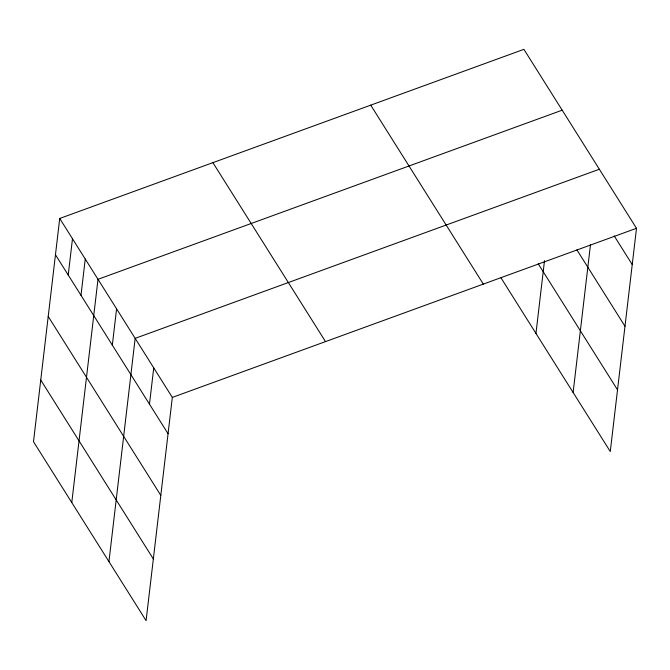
<?xml version="1.0" encoding="UTF-8"?>
<svg xmlns="http://www.w3.org/2000/svg" width="670" height="670" viewBox="0 0 670 670"><rect width="100%" height="100%" fill="white"/><g stroke="black" fill="none" stroke-linecap="round" stroke-linejoin="round"><path stroke-width="1" d="M59.722 218.462L33.5 441.714L146.094 620.663L172.324 397.419L59.722 218.462L523.906 49.337L636.5 228.286L610.278 451.538L501.009 277.874M68.223 275.035L72.486 238.746M80.986 295.319L85.249 259.03M71.782 502.559L98.004 279.306L562.189 110.173M112.326 345.125L116.588 308.837M108.942 561.611L135.164 338.358L599.34 169.234M149.477 404.178L153.74 367.889M535.958 333.425L544.509 260.63M573.118 392.486L590.488 244.592M172.324 397.419L636.5 228.286M614.206 235.915L632.237 264.575M576.904 249.851L624.993 326.273M538.219 263.796L617.522 389.84M370.728 105.148L483.321 284.097M212.901 162.651L325.503 341.599M55.459 254.751L168.061 433.708M48.215 316.449L160.808 495.398M40.744 380.016L153.346 558.973"/></g></svg>
